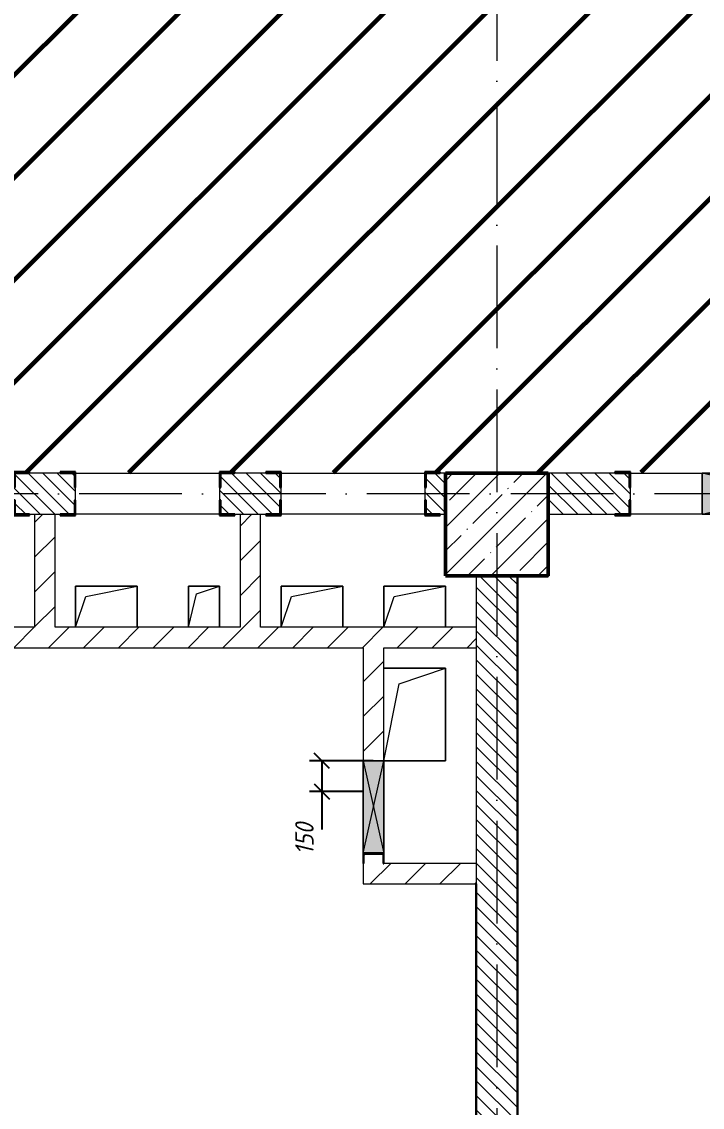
# Model space of a CAD drawing. Header units: millimetres. Extents: x -606178 to 312196, y -19338 to 632709.
# Drawn here: x -212714 to -209401, y 511888 to 517173 of the extents above; entities that cross this region are included whole.
import ezdxf

# ---------------------------------------------------------------- set-up
doc = ezdxf.new("R2010")
doc.units = ezdxf.units.MM
doc.linetypes.add('50_200_ШТРИХ_1Т_ш5_п1_п1_', pattern=[700, 500, -100, 0, -100])
for name, color, linetype, lineweight in [('2.4) ПГП вычит ЖБбалки 0.4 м -', 24, 'Continuous', 30), ('6.4.1) Окр пт с инж. ПТ2.16', 3, 'Continuous', 60), ('A-____-____-DIMS', 7, 'Continuous', 9), ('A-DETL-GENF-OTLN', 7, 'Continuous', 9), ('A-FLOR-____-OTLN', 7, 'Continuous', 9), ('A-GENM-____-MCUT', 7, 'Continuous', 25), ('A-GENM-____-OTLN', 7, 'Continuous', 9), ('A-GENM-____-OTLN-1', 7, 'Continuous', 25), ('A-GLAZ-____-OTLN', 7, 'Continuous', 9), ('A-WALL-____-MCUT', 7, 'Continuous', 13), ('A-WALL-____-PATT-1', 7, 'Continuous', 9), ('A-WALL-FNSH-MCUT-1', 7, 'Continuous', 9), ('I-WALL-____-OTLN', 7, 'Continuous', 9), ('S-COLS-____-MCUT', 7, 'Continuous', 50), ('S-COLS-____-OTLN', 7, 'Continuous', 9), ('S-GRID-____-OTLN-1', 7, '50_200_ШТРИХ_1Т_ш5_п1_п1_', 9)]:
    doc.layers.add(name, color=color, linetype=linetype, lineweight=lineweight)
doc.styles.add('ISOCPEUR_I_7', font='isocpeui.ttf', dxfattribs={"width": 0.9, "height": 90})
doc.dimstyles.new('ISO-1_8_0_9К_СРЕДНИЙ_Кладочные_1', dxfattribs={"dimscale": 304.8, "dimtxt": 89.638306, "dimasz": 0.246063, "dimexe": 0.19685, "dimexo": 0, "dimgap": 0, "dimtad": 1, "dimdec": 3, "dimrnd": 0.001, "dimdsep": 46, "dimtxsty": 'ISOCPEUR_I_7', "dimblk1": 'OBLIQUE', "dimblk2": 'OBLIQUE', "dimsah": 1, "dimcen": 0.09, "dimdle": 0.19685, "dimazin": 0, "dimtfac": 1, "dimtdec": 4, "dimtix": 1, "dimtmove": 0, "dimatfit": 3, "dimfxl": 1, "dimtvp": 1, "dimtolj": 1, "dimtzin": 0, "dimarcsym": 2})
pattern_1 = [(135, (-264901.3, 451794.26), (-35.35534, -35.35534), [])]
pattern_2 = [(45, (-264901.3, 451794.26), (-84.85281, 84.85281), [])]

# ---------------------------------------------------------------- blocks, each defined once
blk = doc.blocks.new('BSC_Колонна _Прямоугольная - 500х500-V18-АР1_План отверстий 2 этажа в осях 1-64_Ю-ЯЯ')
at = {"layer": 'S-COLS-____-OTLN'}
h = blk.add_hatch(dxfattribs=at)
h.set_pattern_fill('FP_27', color=256, style=0, pattern_type=2)
h.set_pattern_definition([(45, (-54500, -62931.04), (-114.04925, 114.04925), []), (45, (-54385.95, -62931.04), (-114.04925, 114.04925), [201.613, -40.323, 3.353, -36.97])])
h.paths.add_polyline_path([(-250, -250), (250, -250), (250, 250), (-250, 250)], flags=0)
at = {"layer": 'S-COLS-____-MCUT'}
for p, q in [((250, 250), (-250, 250)), ((-250, 250), (-250, -250)), ((250, -250), (250, 250)), ((-250, -250), (250, -250))]:
    blk.add_line(p, q, dxfattribs=at)
blk = doc.blocks.new('Фахверк_СКБ_Уголок - 200_3960_зеркало-28268689-АР1_План отверстий 2 этажа в осях 1-64_Ю-ЯЯ')
at = {"layer": 'A-GENM-____-MCUT'}
for p, q in [((200, 156), (125, 156)), ((125, 156), (125, 81)), ((131, 81), (131, 150)), ((131, 150), (200, 150)), ((200, 150), (200, 156)), ((125, 81), (131, 81)), ((131, 19), (125, 19)), ((125, 19), (125, -56)), ((131, -50), (131, 19)), ((200, -50), (131, -50)), ((200, -56), (200, -50)), ((125, -56), (200, -56))]:
    blk.add_line(p, q, dxfattribs=at)
blk = doc.blocks.new('Фахверк_СКБ_Уголок - 200_3960-28268576-АР1_План отверстий 2 этажа в осях 1-64_Ю-ЯЯ')
at = {"layer": 'A-GENM-____-MCUT'}
for p, q in [((200, 156), (125, 156)), ((125, 156), (125, 81)), ((131, 81), (131, 150)), ((131, 150), (200, 150)), ((200, 150), (200, 156)), ((125, 81), (131, 81)), ((131, 19), (125, 19)), ((125, 19), (125, -56)), ((131, -50), (131, 19)), ((200, -50), (131, -50)), ((200, -56), (200, -50)), ((125, -56), (200, -56))]:
    blk.add_line(p, q, dxfattribs=at)
blk = doc.blocks.new('AR_Отверстие прямоугольное _в плите_ - AR_Отверстие прямоугольное _в плите_-30423629-АР1_План отверстий 2 этажа в осях 1-64_Ю-ЯЯ')
at = {"layer": 'A-GENM-____-OTLN'}
for p, q in [((150, 100), (-150, 100)), ((-150, 100), (-150, -100)), ((-100, 50), (150, 100)), ((150, -100), (150, 100)), ((-150, -100), (-100, 50))]:
    blk.add_line(p, q, dxfattribs=at)
blk = doc.blocks.new('AR_Отверстие прямоугольное _в плите_ - AR_Отверстие прямоугольное _в плите_-30423631-АР1_План отверстий 2 этажа в осях 1-64_Ю-ЯЯ')
at = {"layer": 'A-GENM-____-OTLN'}
for p, q in [((75, 100), (-75, 100)), ((-75, 100), (-75, -100)), ((-75, -100), (-37.5, 62.5)), ((-37.5, 62.5), (75, 100)), ((75, -100), (75, 100))]:
    blk.add_line(p, q, dxfattribs=at)
blk = doc.blocks.new('AR_Отверстие прямоугольное _в плите_ - AR_Отверстие прямоугольное _в плите_-30552603-АР1_План отверстий 2 этажа в осях 1-64_Ю-ЯЯ')
at = {"layer": 'A-GENM-____-OTLN'}
for p, q in [((150, 225), (-150, 225)), ((-75, 150), (150, 225)), ((150, -225), (150, 225)), ((-150, -225), (-75, 150)), ((-150, -225), (150, -225))]:
    blk.add_line(p, q, dxfattribs=at)
blk = doc.blocks.new('AR_Отверстие прямоугольное _в стене_ - AR_Отверстие прямоугольное _в стене__ОВ-36815583-АР1_План отверстий 2 этажа в осях 1-64_Ю-ЯЯ')
at = {"layer": 'A-GLAZ-____-OTLN'}
blk.add_hatch(color=256, dxfattribs=at).paths.add_polyline_path([(-225, 50), (-225, -50), (225, -50), (225, 50)], flags=0)
at = {"layer": 'A-DETL-GENF-OTLN'}
for p, q in [((-225, 50), (225, 50)), ((225, 50), (-225, -50)), ((-225, 50), (225, -50)), ((225, 50), (-225, 50)), ((225, 50), (225, -50)), ((225, -50), (225, 50)), ((225, -50), (-225, -50)), ((-225, -50), (225, -50))]:
    blk.add_line(p, q, dxfattribs=at)
blk = doc.blocks.new('AR_Отверстие прямоугольное _в стене_ - AR_Отверстие прямоугольное _в стене__ОВ-36816157-АР1_План отверстий 2 этажа в осях 1-64_Ю-ЯЯ')
at = {"layer": 'A-GLAZ-____-OTLN'}
blk.add_hatch(color=256, dxfattribs=at).paths.add_polyline_path([(-425, 100), (-425, -100), (425, -100), (425, 100)], flags=0)
at = {"layer": 'A-DETL-GENF-OTLN'}
for p, q in [((-425, -100), (-425, 100)), ((-425, 100), (425, 100)), ((425, 100), (-425, -100)), ((-425, 100), (425, -100)), ((425, 100), (-425, 100)), ((-425, 100), (-425, -100)), ((425, 100), (425, -100)), ((425, -100), (425, 100)), ((425, -100), (-425, -100)), ((-425, -100), (425, -100))]:
    blk.add_line(p, q, dxfattribs=at)
blk = doc.blocks.new('154_Фахверк_СКБ_Швеллер - Тип_100_3960_зеркало-36793856-АР1_План отверстий 2 этажа в осях 1-64_Ю-ЯЯ')
at = {"layer": 'A-GENM-____-MCUT'}
for p, q in [((175, 50), (125, 50)), ((125, 50), (125, -50)), ((128, 47), (175, 47)), ((128, -47), (128, 47)), ((175, 47), (175, 50)), ((125, -50), (175, -50)), ((175, -47), (128, -47)), ((175, -50), (175, -47))]:
    blk.add_line(p, q, dxfattribs=at)
blk = doc.blocks.new('_Oblique')
at = {"color": 0, "linetype": 'ByBlock', "lineweight": -2}
blk.add_line((-0.5, -0.5), (0.5, 0.5), dxfattribs=at)
blk = doc.blocks.new('*D4902')
at = {"layer": 'A-____-____-DIMS', "color": 0, "lineweight": -2, "transparency": 16777216}
for p, q in [((-211003.3, 513575.3), (-211312.7, 513575.3)), ((-211252.7, 513575.3), (-211252.7, 513365.3)), ((-211051.3, 513425.3), (-211312.7, 513425.3)), ((-211252.7, 513425.3), (-211252.7, 513240.9))]:
    blk.add_line(p, q, dxfattribs=at)
at = {"layer": 'Defpoints', "color": 0, "transparency": 16777216}
for p in [(-211252.7, 513575.3), (-211003.3, 513575.3), (-211051.3, 513425.3)]:
    blk.add_point(p, dxfattribs=at)
at = {"layer": 'A-____-____-DIMS', "color": 0, "lineweight": -2, "transparency": 16777216, "xscale": 75, "yscale": 75, "zscale": 75}
for p, rotation in [((-211252.7, 513575.3), 90), ((-211252.7, 513425.3), 270)]:
    blk.add_blockref('_Oblique', p, dxfattribs=dict(at, rotation=rotation))
at = {"layer": 'A-____-____-DIMS', "color": 0, "transparency": 16777216, "insert": (-211382.8, 513116.8), "char_height": 90, "width": 368.207, "attachment_point": 1, "rotation": 90, "line_spacing_factor": 1.149209, "style": 'ISOCPEUR_I_7'}
blk.add_mtext('\\A1;150', dxfattribs=at)

msp = doc.modelspace()

# ---------------------------------------------------------------- hatches: boundary and pattern name
at = {"layer": '6.4.1) Окр пт с инж. ПТ2.16'}
h = msp.add_hatch(dxfattribs=at)
h.set_pattern_fill('ANSI31', color=256, scale=111)
h.paths.add_polyline_path([(-190461.3011, 521675.3011), (-191001.3011, 521675.3011), (-195701.3011, 521675.3011), (-196201.3011, 521675.3011), (-196401.3011, 521675.3011), (-196401.3011, 521225.3011), (-196627.3011, 521225.3011), (-196627.3011, 521219.3011), (-197075.3011, 521219.3011), (-197201.3011, 521225.3011), (-197201.3011, 521675.3011), (-200651.3011, 521675.3011), (-200651.3011, 521175.3011), (-201151.3011, 521175.3011), (-201151.3011, 519475.3011), (-200651.3011, 519475.3011), (-200651.3011, 518975.3011), (-201151.3011, 518975.3011), (-201651.3011, 518975.3011), (-202951.3011, 518975.3011), (-203951.3011, 518975.3011), (-204951.3011, 518975.3011), (-205449.8983, 518975.3011), (-205649.8983, 518975.3011), (-206101.3011, 518975.3011), (-207801.3011, 518975.3011), (-207801.3011, 518175.3011), (-208076.3011, 518175.3011), (-208976.3011, 518175.3011), (-209251.3011, 518175.3011), (-209251.3011, 518975.3011), (-210601.3011, 518975.3011), (-211099.8983, 518975.3011), (-211299.8983, 518975.3011), (-211751.3011, 518975.3011), (-212101.3011, 518975.3011), (-212101.3011, 518375.3011), (-212201.3011, 518375.3011), (-212251.3011, 518375.3011), (-212251.3011, 518475.3011), (-213351.3011, 518475.3011), (-213351.3011, 518375.3011), (-213651.3011, 518375.3011), (-214601.3011, 518375.3011), (-214701.3011, 518375.3011), (-214701.3011, 518975.3011), (-214701.3011, 519225.3011), (-214901.3011, 519225.3011), (-214901.3011, 519325.3011), (-217351.3011, 519325.3011), (-219151.3011, 519325.3011), (-219151.3011, 519075.3011), (-219401.3011, 519075.3011), (-219401.3011, 514975.3011), (-219151.3011, 514975.3011), (-218826.3011, 514975.3011), (-218826.3011, 514981.3011), (-218751.3011, 514981.3011), (-218316.3011, 514975.3011), (-217466.3011, 514975.3011), (-217126.3011, 514975.3011), (-217126.3011, 514981.3011), (-217057.3011, 514981.3011), (-217051.3011, 514981.3011), (-216976.3011, 514981.3011), (-216651.3011, 514975.3011), (-216151.3011, 514975.3011), (-214526.3011, 514975.3011), (-214526.3011, 514981.3011), (-214451.3011, 514981.3011), (-214445.3011, 514981.3011), (-214376.3011, 514981.3011), (-214291.3011, 514975.3011), (-213891.3011, 514975.3011), (-213751.3011, 514975.3011), (-213751.3011, 514981.3011), (-213676.3011, 514981.3011), (-213526.3011, 514975.3011), (-213526.3011, 514981.3011), (-213451.3011, 514981.3011), (-213271.3011, 514975.3011), (-212971.3011, 514975.3011), (-212751.3011, 514975.3011), (-212751.3011, 514981.3011), (-212676.3011, 514981.3011), (-212526.3011, 514975.3011), (-212526.3011, 514981.3011), (-212451.3011, 514981.3011), (-211751.3011, 514975.3011), (-211751.3011, 514981.3011), (-211676.3011, 514981.3011), (-211526.3011, 514975.3011), (-211526.3011, 514981.3011), (-211451.3011, 514981.3011), (-210751.3011, 514975.3011), (-210751.3011, 514981.3011), (-210651.3011, 514981.3011), (-210651.3011, 514975.3011), (-210151.3011, 514975.3011), (-209826.3011, 514975.3011), (-209826.3011, 514981.3011), (-209751.3011, 514981.3011), (-209401.3011, 514975.3011), (-208551.3011, 514975.3011), (-208126.3011, 514975.3011), (-208126.3011, 514981.3011), (-208057.3011, 514981.3011), (-208051.3011, 514981.3011), (-207976.3011, 514981.3011), (-207651.3011, 514975.3011), (-207151.3011, 514975.3011), (-206651.3011, 514975.3011), (-206151.3011, 514975.3011), (-204426.3011, 514975.3011), (-204426.3011, 514981.3011), (-204351.3011, 514981.3011), (-204345.3011, 514981.3011), (-204321.3011, 514975.3011), (-204351.3011, 514975.3011), (-204351.3011, 514935.3011), (-204346.3011, 514935.3011), (-204346.3011, 514775.3011), (-202551.3011, 514775.3011), (-202551.3011, 514844.3011), (-202551.3011, 514906.3011), (-202551.3011, 514981.3011), (-202476.3011, 514981.3011), (-201651.3011, 514975.3011), (-201151.3011, 514975.3011), (-200626.3011, 514975.3011), (-200626.3011, 514981.3011), (-200551.3011, 514981.3011), (-200545.3011, 514981.3011), (-200476.3011, 514981.3011), (-199826.3011, 514975.3011), (-199576.3011, 514975.3011), (-199476.3011, 514975.3011), (-199476.3011, 514981.3011), (-199407.3011, 514981.3011), (-199401.3011, 514981.3011), (-199326.3011, 514981.3011), (-198201.3011, 514975.3011), (-197751.3011, 514975.3011), (-196151.3011, 514975.3011), (-195651.3011, 514975.3011), (-193326.3011, 514975.3011), (-193326.3011, 514981.3011), (-193251.3011, 514981.3011), (-193245.3011, 514981.3011), (-193176.3011, 514981.3011), (-191651.3011, 514975.3011), (-191651.3011, 514981.3011), (-191576.3011, 514981.3011), (-190461.3011, 514977.2562)])
h.paths.add_polyline_path([(-196201.3011, 518975.3011), (-196201.3011, 519475.3011), (-195701.3011, 519475.3011), (-195701.3011, 518975.3011)], flags=16)
at = {"layer": 'A-WALL-____-PATT-1'}
h = msp.add_hatch(dxfattribs=at)
h.set_pattern_fill('FP_6', color=256, style=0, pattern_type=2)
h.set_pattern_definition(pattern_1)
h.paths.add_polyline_path([(-210676.3011, 514775.3011), (-210651.3011, 514775.3011), (-210651.3011, 514975.3011), (-210745.3011, 514975.3011), (-210745.3011, 514906.3011), (-210751.3011, 514906.3011), (-210751.3011, 514844.3011), (-210745.3011, 514844.3011), (-210745.3011, 514775.3011)], flags=0)
h.paths.add_polyline_path([(-212745.3011, 514775.3011), (-212457.3011, 514775.3011), (-212457.3011, 514844.3011), (-212451.3011, 514844.3011), (-212451.3011, 514906.3011), (-212457.3011, 514906.3011), (-212457.3011, 514975.3011), (-212745.3011, 514975.3011), (-212745.3011, 514906.3011), (-212751.3011, 514906.3011), (-212751.3011, 514844.3011), (-212745.3011, 514844.3011)], flags=0)
h.paths.add_polyline_path([(-211745.3011, 514775.3011), (-211457.3011, 514775.3011), (-211457.3011, 514844.3011), (-211451.3011, 514844.3011), (-211451.3011, 514906.3011), (-211457.3011, 514906.3011), (-211457.3011, 514975.3011), (-211745.3011, 514975.3011), (-211745.3011, 514906.3011), (-211751.3011, 514906.3011), (-211751.3011, 514844.3011), (-211745.3011, 514844.3011), (-211745.3011, 514779.3011)], flags=0)
h.paths.add_polyline_path([(-213676.3011, 514775.3011), (-213457.3011, 514775.3011), (-213457.3011, 514844.3011), (-213451.3011, 514844.3011), (-213451.3011, 514906.3011), (-213457.3011, 514906.3011), (-213457.3011, 514975.3011), (-213745.3011, 514975.3011), (-213745.3011, 514906.3011), (-213751.3011, 514906.3011), (-213751.3011, 514844.3011), (-213745.3011, 514844.3011), (-213745.3011, 514775.3011)], flags=0)
h.paths.add_polyline_path([(-214526.3011, 514775.3011), (-214457.3011, 514775.3011), (-214457.3011, 514844.3011), (-214451.3011, 514844.3011), (-214451.3011, 514906.3011), (-214457.3011, 514906.3011), (-214457.3011, 514975.3011), (-216151.3011, 514975.3011), (-216151.3011, 514775.3011), (-214542.7132, 514775.3011)], flags=0)
h = msp.add_hatch(dxfattribs=at)
h.set_pattern_fill('FP_6', color=256, style=0, pattern_type=2)
h.set_pattern_definition(pattern_1)
h.paths.add_polyline_path([(-208045.3011, 514775.3011), (-207651.3011, 514775.3011), (-207651.3011, 514975.3011), (-208045.3011, 514975.3011), (-208045.3011, 514906.3011), (-208051.3011, 514906.3011), (-208051.3011, 514844.3011), (-208045.3011, 514844.3011), (-208045.3011, 514815.3011)], flags=0)
h.paths.add_polyline_path([(-210151.3011, 514775.3011), (-209757.3011, 514775.3011), (-209757.3011, 514844.3011), (-209751.3011, 514844.3011), (-209751.3011, 514906.3011), (-209757.3011, 514906.3011), (-209757.3011, 514975.3011), (-210151.3011, 514975.3011)], flags=0)
h = msp.add_hatch(dxfattribs=at)
h.set_pattern_fill('FP_4', color=256, style=0, pattern_type=2)
h.set_pattern_definition(pattern_2)
h.paths.add_polyline_path([(-212551.3011, 514225.3011), (-212551.3011, 514775.3011), (-212651.3011, 514775.3011), (-212651.3011, 514225.3011)], flags=0)
h = msp.add_hatch(dxfattribs=at)
h.set_pattern_fill('FP_4', color=256, style=0, pattern_type=2)
h.set_pattern_definition(pattern_2)
h.paths.add_polyline_path([(-211551.3011, 514225.3011), (-211551.3011, 514775.3011), (-211651.3011, 514775.3011), (-211651.3011, 514225.3011)], flags=0)
h = msp.add_hatch(dxfattribs=at)
h.set_pattern_fill('FP_6', color=256, style=0, pattern_type=2)
h.set_pattern_definition(pattern_1)
h.paths.add_polyline_path([(-210301.3011, 507475.3011), (-210301.3011, 510969.3011), (-210370.3011, 510969.3011), (-210370.3011, 510975.3011), (-210301.3011, 510975.3011), (-210301.3011, 514475.3011), (-210501.3011, 514475.3011), (-210501.3011, 510975.3011), (-210432.3011, 510975.3011), (-210432.3011, 510969.3011), (-210501.3011, 510969.3011), (-210501.3011, 507475.3011)], flags=0)
h = msp.add_hatch(dxfattribs=at)
h.set_pattern_fill('FP_4', color=256, style=0, pattern_type=2)
h.set_pattern_definition(pattern_2)
h.paths.add_polyline_path([(-210951.3011, 514125.3011), (-210501.3011, 514125.3011), (-210501.3011, 514225.3011), (-214551.3011, 514225.3011), (-214551.3011, 514125.3011), (-211007.7118, 514125.3011)], flags=0)
h = msp.add_hatch(dxfattribs=at)
h.set_pattern_fill('FP_4', color=256, style=0, pattern_type=2)
h.set_pattern_definition(pattern_2)
h.paths.add_polyline_path([(-210954.3011, 513075.3011), (-210954.3011, 513122.3011), (-211048.3011, 513122.3011), (-211048.3011, 513075.3011), (-211001.3011, 513075.3011)], flags=0)
h.paths.add_polyline_path([(-211051.3011, 513575.3011), (-210951.3011, 513575.3011), (-210951.3011, 514125.3011), (-211051.3011, 514125.3011), (-211051.3011, 513862.088)], flags=0)
h = msp.add_hatch(dxfattribs=at)
h.set_pattern_fill('FP_4', color=256, style=0, pattern_type=2)
h.set_pattern_definition(pattern_2)
h.paths.add_polyline_path([(-210954.3011, 512975.3011), (-210501.3011, 512975.3011), (-210501.3011, 513075.3011), (-211051.3011, 513075.3011), (-211051.3011, 512975.3011), (-211048.3011, 512975.3011)], flags=0)

# ---------------------------------------------------------------- linework, layer by layer
at = {"layer": '2.4) ПГП вычит ЖБбалки 0.4 м -'}
for points in [[(-210151.3011, 514775.3011), (-210151.3011, 514475.3011), (-210301.3011, 514475.3011), (-210301.3011, 507475.3011), (-210151.3011, 507475.3011)], [(-210501.3011, 512975.3011), (-210501.3011, 507475.3011)]]:
    msp.add_lwpolyline(points, dxfattribs=at)
at = {"layer": 'A-FLOR-____-OTLN'}
for p, q in [((-212451.3011, 514425.3011), (-212151.3011, 514425.3011)), ((-212451.3011, 514225.3011), (-212451.3011, 514425.3011)), ((-212151.3011, 514425.3011), (-212151.3011, 514225.3011)), ((-211901.3011, 514425.3011), (-211751.3011, 514425.3011)), ((-211901.3011, 514225.3011), (-211901.3011, 514425.3011)), ((-211751.3011, 514425.3011), (-211751.3011, 514225.3011)), ((-211451.3011, 514425.3011), (-211151.3011, 514425.3011)), ((-211451.3011, 514225.3011), (-211451.3011, 514425.3011)), ((-211151.3011, 514425.3011), (-211151.3011, 514225.3011)), ((-210951.3011, 514425.3011), (-210651.3011, 514425.3011)), ((-210951.3011, 514225.3011), (-210951.3011, 514425.3011)), ((-210651.3011, 514425.3011), (-210651.3011, 514225.3011)), ((-210951.3011, 514025.3011), (-210651.3011, 514025.3011)), ((-210651.3011, 514025.3011), (-210651.3011, 513575.3011)), ((-210651.3011, 513575.3011), (-210951.3011, 513575.3011))]:
    msp.add_line(p, q, dxfattribs=at)
at = {"layer": 'A-WALL-____-MCUT'}
for p, q in [((-212526.3011, 514975.3011), (-212676.3011, 514975.3011)), ((-211526.3011, 514975.3011), (-211676.3011, 514975.3011)), ((-210651.3011, 514975.3011), (-210676.3011, 514975.3011)), ((-209826.3011, 514975.3011), (-210151.3011, 514975.3011)), ((-212451.3011, 514844.3011), (-212451.3011, 514906.3011)), ((-211751.3011, 514906.3011), (-211751.3011, 514844.3011)), ((-211451.3011, 514844.3011), (-211451.3011, 514906.3011)), ((-210751.3011, 514906.3011), (-210751.3011, 514844.3011)), ((-209751.3011, 514844.3011), (-209751.3011, 514906.3011)), ((-212676.3011, 514775.3011), (-212526.3011, 514775.3011)), ((-211676.3011, 514775.3011), (-211526.3011, 514775.3011)), ((-210676.3011, 514775.3011), (-210651.3011, 514775.3011)), ((-210151.3011, 514775.3011), (-209826.3011, 514775.3011)), ((-210501.3011, 514475.3011), (-210501.3011, 510975.3011)), ((-210301.3011, 510975.3011), (-210301.3011, 514475.3011))]:
    msp.add_line(p, q, dxfattribs=at)
at = {"layer": 'A-WALL-FNSH-MCUT-1'}
for p, q in [((-212651.3011, 514775.3011), (-212651.3011, 514225.3011)), ((-212551.3011, 514225.3011), (-212551.3011, 514775.3011)), ((-211651.3011, 514775.3011), (-211651.3011, 514225.3011)), ((-211551.3011, 514225.3011), (-211551.3011, 514775.3011)), ((-212651.3011, 514225.3011), (-213551.3011, 514225.3011)), ((-211651.3011, 514225.3011), (-212551.3011, 514225.3011)), ((-210501.3011, 514225.3011), (-211551.3011, 514225.3011)), ((-214651.3011, 514125.3011), (-211051.3011, 514125.3011)), ((-211051.3011, 514125.3011), (-211051.3011, 513575.3011)), ((-210951.3011, 513575.3011), (-210951.3011, 514125.3011)), ((-210951.3011, 514125.3011), (-210501.3011, 514125.3011)), ((-211051.3011, 513075.3011), (-211051.3011, 512975.3011)), ((-210501.3011, 513075.3011), (-210951.3011, 513075.3011)), ((-211051.3011, 512975.3011), (-210501.3011, 512975.3011))]:
    msp.add_line(p, q, dxfattribs=at)
at = {"layer": 'I-WALL-____-OTLN'}
for p, q in [((-212451.3011, 514975.3011), (-211751.3011, 514975.3011)), ((-211451.3011, 514975.3011), (-210751.3011, 514975.3011)), ((-209751.3011, 514975.3011), (-209401.3011, 514975.3011)), ((-211751.3011, 514775.3011), (-212451.3011, 514775.3011)), ((-210751.3011, 514775.3011), (-211451.3011, 514775.3011)), ((-209401.3011, 514775.3011), (-209751.3011, 514775.3011))]:
    msp.add_line(p, q, dxfattribs=at)
at = {"layer": 'S-GRID-____-OTLN-1'}
for p, q in [((-210401.3011, 542687.1106), (-210401.3011, 504685.847)), ((-160826.8945, 514875.3011), (-269570.0713, 514875.3011))]:
    msp.add_line(p, q, dxfattribs=at)

# ---------------------------------------------------------------- block references
at = {"layer": 'A-GENM-____-OTLN'}
for name, p in [('AR_Отверстие прямоугольное _в плите_ - AR_Отверстие прямоугольное _в плите_-30423629-АР1_План отверстий 2 этажа в осях 1-64_Ю-ЯЯ', (-212301.3011, 514325.3011)), ('AR_Отверстие прямоугольное _в плите_ - AR_Отверстие прямоугольное _в плите_-30423631-АР1_План отверстий 2 этажа в осях 1-64_Ю-ЯЯ', (-211826.3011, 514325.3011)), ('AR_Отверстие прямоугольное _в плите_ - AR_Отверстие прямоугольное _в плите_-30423629-АР1_План отверстий 2 этажа в осях 1-64_Ю-ЯЯ', (-211301.3011, 514325.3011)), ('AR_Отверстие прямоугольное _в плите_ - AR_Отверстие прямоугольное _в плите_-30423629-АР1_План отверстий 2 этажа в осях 1-64_Ю-ЯЯ', (-210801.3011, 514325.3011)), ('AR_Отверстие прямоугольное _в плите_ - AR_Отверстие прямоугольное _в плите_-30552603-АР1_План отверстий 2 этажа в осях 1-64_Ю-ЯЯ', (-210801.3011, 513800.3011))]:
    msp.add_blockref(name, p, dxfattribs=at)
at = {"layer": 'A-GENM-____-OTLN-1'}
for p in [(-212876.3011, 514825.3011), (-211876.3011, 514825.3011), (-210876.3011, 514825.3011)]:
    msp.add_blockref('Фахверк_СКБ_Уголок - 200_3960_зеркало-28268689-АР1_План отверстий 2 этажа в осях 1-64_Ю-ЯЯ', p, dxfattribs=at)
for name, p, rotation in [('Фахверк_СКБ_Уголок - 200_3960-28268576-АР1_План отверстий 2 этажа в осях 1-64_Ю-ЯЯ', (-212326.3011, 514925.3011), 180), ('Фахверк_СКБ_Уголок - 200_3960-28268576-АР1_План отверстий 2 этажа в осях 1-64_Ю-ЯЯ', (-211326.3011, 514925.3011), 180), ('Фахверк_СКБ_Уголок - 200_3960-28268576-АР1_План отверстий 2 этажа в осях 1-64_Ю-ЯЯ', (-209626.3011, 514925.3011), 180), ('154_Фахверк_СКБ_Швеллер - Тип_100_3960_зеркало-36793856-АР1_План отверстий 2 этажа в осях 1-64_Ю-ЯЯ', (-211001.3011, 513250.3011), 270)]:
    msp.add_blockref(name, p, dxfattribs=dict(at, rotation=rotation))
at = {"layer": 'A-GLAZ-____-OTLN'}
for name, p, rotation in [('AR_Отверстие прямоугольное _в стене_ - AR_Отверстие прямоугольное _в стене__ОВ-36816157-АР1_План отверстий 2 этажа в осях 1-64_Ю-ЯЯ', (-208976.3011, 514875.3011), 180), ('AR_Отверстие прямоугольное _в стене_ - AR_Отверстие прямоугольное _в стене__ОВ-36815583-АР1_План отверстий 2 этажа в осях 1-64_Ю-ЯЯ', (-211001.3011, 513350.3011), 90)]:
    msp.add_blockref(name, p, dxfattribs=dict(at, rotation=rotation))
at = {"layer": 'S-COLS-____-OTLN'}
msp.add_blockref('BSC_Колонна _Прямоугольная - 500х500-V18-АР1_План отверстий 2 этажа в осях 1-64_Ю-ЯЯ', (-210401.3011, 514725.3011), dxfattribs=at)

# ---------------------------------------------------------------- dimensions: what is measured, and where the dimension line sits
at = {"layer": 'A-____-____-DIMS'}
dim = msp.add_linear_dim(base=(-211252.6769, 513575.3011), p1=(-211051.3011, 513425.3011), p2=(-211003.3278, 513575.3011), angle=90, dimstyle='ISO-1_8_0_9К_СРЕДНИЙ_Кладочные_1', override={"dimpost": '<>', "dimfxl": 157.484716}, dxfattribs=at)
dim.commit()
dim.dimension.update_dxf_attribs({"geometry": '*D4902', "text_midpoint": (-211322.8155, 513240.8707), "dimtype": 160, "text_rotation": 90})

doc.saveas('drawing.dxf')
